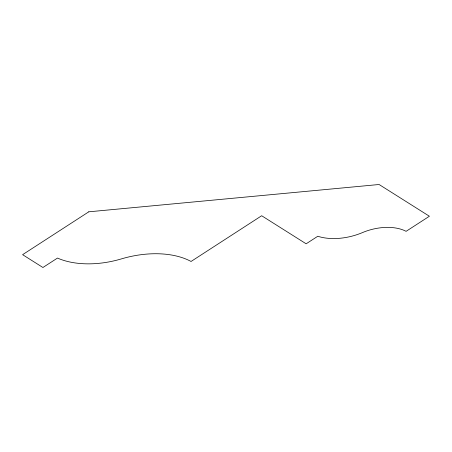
<?xml version="1.0" encoding="UTF-8"?>
<svg xmlns="http://www.w3.org/2000/svg" width="452" height="452" viewBox="0 0 452 452"><rect width="100%" height="100%" fill="white"/><g stroke="black" fill="none" stroke-linecap="round" stroke-linejoin="round"><path stroke-width="0.68" d="M88.801 211.813L22.6 254.674L42.929 267.499L57.489 258.069A73.145 42.991 -15.5 0 0 95.491 263.612A71.879 42.251 -15.5 0 0 121.402 258.894A74.97 44.064 -15.5 0 1 191.055 261.465L261.668 215.74L306.14 243.797L317.79 236.255A45.675 26.843 -15.5 0 0 361.832 232.859A39.861 23.431 -15.5 0 1 406.099 231.328L429.4 216.242L379.087 184.501L88.801 211.813"/></g></svg>
